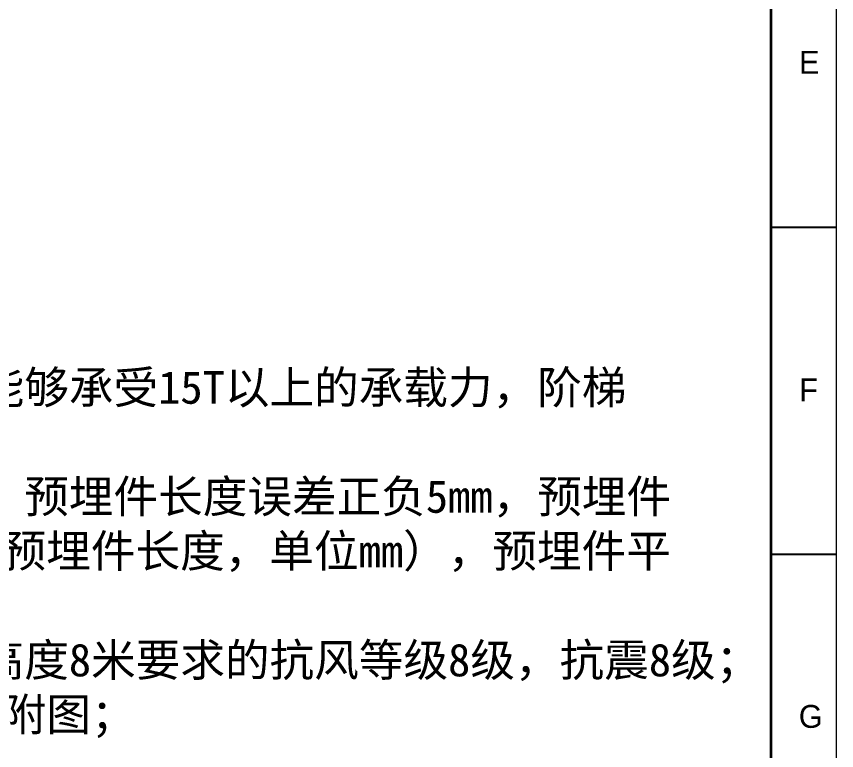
# Model space of a CAD drawing. Extents: x 1129386 to 1341523, y 309636 to 351636.
# Drawn here: x 1176250 to 1188786, y 317640 to 328866 of the extents above; entities that cross this region are included whole.
import ezdxf

# ---------------------------------------------------------------- set-up
doc = ezdxf.new("R2010")
doc.units = 0
doc.header["$LTSCALE"] = 1000
doc.header["$MEASUREMENT"] = 0
doc.linetypes.add('SLD-实线', pattern=[0, 0])
doc.layers.add('实线层', color=7, linetype='SLD-实线', lineweight=35)
doc.layers.add('细线层', color=7, linetype='SLD-实线')
doc.styles.add('SLDTEXTSTYLE1', font='')
doc.styles.get("Standard").update_dxf_attribs({"font": 'gbenor.shx', "bigfont": 'gbcbig.shx'})
doc.styles.get('SLDTEXTSTYLE1').set_extended_font_data('汉仪长仿宋体')

msp = doc.modelspace()

# ---------------------------------------------------------------- linework, layer by layer
at = {"color": 7, "linetype": 'SLD-实线', "lineweight": 18}
msp.add_line((1188786.2, 309635.9), (1188786.2, 351635.9), dxfattribs=at)
at = {"layer": '实线层', "color": 7, "lineweight": 35}
msp.add_line((1187786.2, 310635.9), (1187786.2, 350635.9), dxfattribs=at)
at = {"layer": '细线层'}
for p, q in [((1188786.2, 325635.9), (1187786.2, 325635.9)), ((1188786.2, 320635.9), (1187786.2, 320635.9))]:
    msp.add_line(p, q, dxfattribs=at)

# ---------------------------------------------------------------- texts
at = {"color": 7, "linetype": 'SLD-实线', "lineweight": 18, "char_height": 350, "attachment_point": 2, "style": 'SLDTEXTSTYLE1'}
for s, insert in [('E', (1188368.4, 328337.9)), ('F', (1188359.1, 323332.2)), ('G', (1188390.5, 318337.9))]:
    msp.add_mtext(s, dxfattribs=dict(at, insert=insert))
at = {"insert": (1166141.6, 324276.6), "char_height": 500, "width": 20328.874, "attachment_point": 1}
msp.add_mtext('\\fSimSun|b0|i0|c134|p2;技术要求：\\P1.地基混泥土需要满足单根立柱能够承受15T以上的承载力，阶梯 型基础，C30或C25；\\P2.预埋件加工精度满足如下要求：预埋件长度误差正负5mm，预埋件与槽板的垂直度误差18/30（18是预埋件长度，单位mm），预埋件平面度总误差不超过15mm；\\P3.整个厂房为全封闭钢构厂房，高度8米要求的抗风等级8级，抗震8级；\\P4.预埋螺栓规格：M27，具体参照附图；', dxfattribs=at)

doc.saveas('drawing.dxf')
